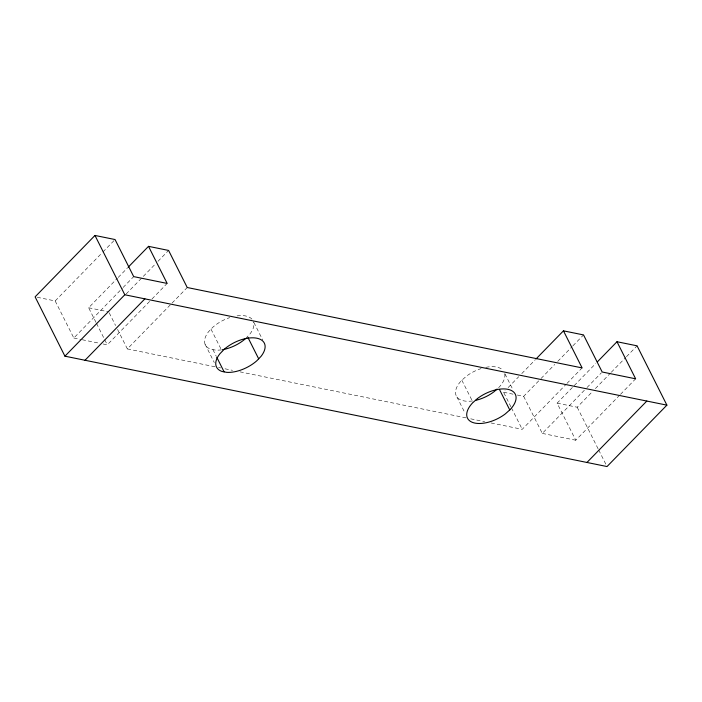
<?xml version="1.0" encoding="UTF-8"?>
<svg xmlns="http://www.w3.org/2000/svg" width="702" height="702" viewBox="0 0 702 702"><rect width="100%" height="100%" fill="white"/><g stroke="black" fill="none" stroke-linecap="round" stroke-linejoin="round"><path stroke-width="0.53" stroke-dasharray="3.51 2.63" d="M245.639 338.522L249.859 334.099A26.737 13.935 -26.7 0 0 253.431 321.534M37.215 297.288L55.177 300.947L102.167 252.755M102.922 251.974L114.294 240.312M95.998 322.393L88.636 307.766L117.436 278.22M118.199 277.448L127.29 268.12M55.177 300.947L73.824 338.022L122.323 288.268M123.087 287.495L133.696 276.614M126.149 293.971L154.949 264.435M157.976 261.32L168.594 250.438M103.106 343.98L107.283 344.831L151.246 299.745M152.001 298.973L167.155 283.424M117.55 329.413L127.36 348.92L171.323 303.834M172.078 303.062L187.232 287.513M510.933 406.879L503.58 392.242L505.089 390.689M508.125 387.583L518.734 376.702M521.77 373.587L535.407 359.599M517.313 395.042L523.657 396.332L540.329 379.229M541.084 378.457L554.729 364.461M557.757 361.354L572.156 346.586M572.92 345.805L583.529 334.924M491.102 422.981L522.227 429.317L566.181 384.231M566.935 383.45L582.098 367.909M619.717 395.129L575.763 440.215L557.116 403.15L595.77 363.504M523.657 396.332L542.304 433.406L586.258 388.32M587.012 387.539L601.412 372.771M557.116 403.15L577.193 407.23L592.356 391.69M595.384 388.575L610.538 373.034M611.302 372.253L625.701 357.485M626.456 356.704L637.065 345.823M620.48 394.357L635.635 378.808M498.569 387.706L498.947 387.372A26.737 13.935 -26.7 0 0 504.387 372.578M88.636 307.766L108.713 311.846M503.58 392.242L513.092 394.182M73.824 338.022L81.142 339.514M82.187 339.724L98.921 343.129M127.36 348.92L217.497 367.278M218.568 367.488L220.709 367.927M225.009 368.804L232.52 370.331M240.023 371.858L466.426 417.953M470.717 418.831L484.67 421.674M542.304 433.406L575.763 440.215M577.193 407.23L598.227 449.043M598.709 450.017L606.045 464.601M504.975 373.876L512.758 389.356M511.425 407.853L522.227 429.317M461.855 380.23L473.043 402.465M456.914 396.946L465.18 413.39M253.922 322.508L262.68 339.908M210.995 329.15L222.183 351.395M212.917 349.614L216.321 356.379M205.054 344.191L214.294 362.565M109.205 312.829L115.584 325.509M96.49 323.368L107.283 344.831M221.455 349.85A26.737 13.935 -26.7 0 1 215.654 350.123L210.775 349.21A26.737 13.935 -26.7 0 1 208.626 331.634L212.846 327.211A26.737 13.935 -26.7 0 1 229.791 317.594M237.039 315.882A26.737 13.935 -26.7 0 1 253.062 320.709M472.516 400.939A26.737 13.935 -26.7 0 1 461.477 380.554L466.286 376.281A26.737 13.935 -26.7 0 1 481.107 368.585M485.828 367.348A26.737 13.935 -26.7 0 1 502.93 370.261"/><path stroke-width="1.05" d="M128.054 267.339L148.517 246.349L167.155 283.424L133.696 276.614L115.049 239.54L94.972 235.451L35.1 296.858L64.935 356.177L607.028 466.549L666.9 405.142L637.065 345.823L616.988 341.734L597.288 361.951M64.935 356.177L124.807 294.77L666.9 405.142M85.012 360.266L144.884 298.85M536.17 358.819L563.452 330.835L583.529 334.924L602.176 371.999L635.635 378.808L616.988 341.734M586.951 462.46L646.823 401.053M497.095 389.013L494.147 391.646A26.737 13.935 -26.7 0 1 475.649 400.351M148.517 246.349L168.594 250.438L187.232 287.513L582.098 367.909L563.452 330.835M499.543 389.636L509.757 409.942M247.982 337.548L258.678 358.827M216.813 357.344L224.105 371.858M94.972 235.451L124.807 294.77M245.639 338.522A26.737 13.935 -26.7 0 1 222.473 349.693M224.035 349.447L219.814 353.878A26.737 13.935 -26.7 0 0 221.964 371.455L226.843 372.367A26.737 13.935 -26.7 0 0 256.827 360.767L261.047 356.344A26.737 13.935 -26.7 0 0 256.599 338.162A26.737 13.935 -26.7 0 0 224.035 349.447M477.474 398.525L472.665 402.799A26.737 13.935 -26.7 0 0 473.008 422.578A26.737 13.935 -26.7 0 0 505.335 413.89L510.135 409.608A26.737 13.935 -26.7 0 0 509.801 389.838A26.737 13.935 -26.7 0 0 477.474 398.525"/></g></svg>
